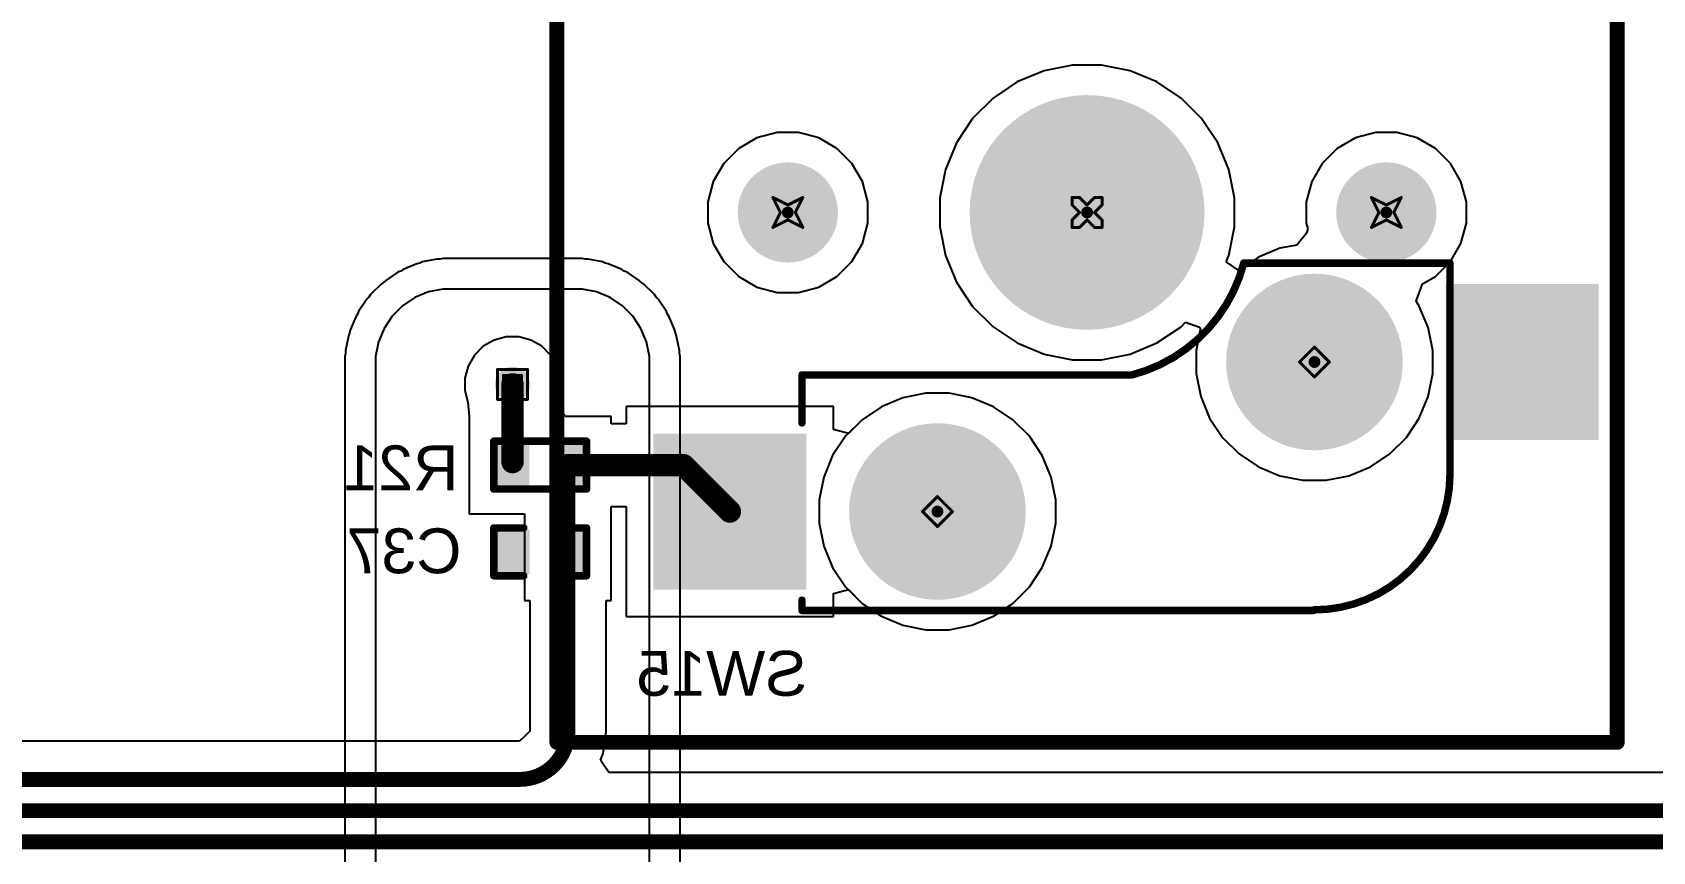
# Model space of a CAD drawing. Header units: inches. Extents: x 0 to 386, y 0 to 148.
# Drawn here: x 164.97 to 192.47, y 49.8 to 63.72 of the extents above; entities that cross this region are included whole.
import ezdxf

# ---------------------------------------------------------------- set-up
doc = ezdxf.new("R2010")
doc.units = ezdxf.units.IN
for name, color, linetype in [('Bottom Layer', 5, 'Continuous'), ('Bottom Overlay', 54, 'Continuous'), ('Bottom Paste', 16, 'Continuous'), ('Bottom Solder', 6, 'Continuous'), ('Drill Drawing', 1, 'Continuous'), ('Pad Holes', 156, 'Continuous'), ('Top Layer', 1, 'Continuous'), ('Top Overlay', 2, 'Continuous'), ('Top Solder', 216, 'Continuous'), ('Via Holes', 16, 'Continuous')]:
    doc.layers.add(name, color=color, linetype=linetype)
doc.styles.add('Arial', font='', dxfattribs={"height": 0.2})
doc.styles.get('Arial').set_extended_font_data('Arial')

# ---------------------------------------------------------------- blocks, each defined once
blk = doc.blocks.new('CPG151101S11_16_B_26')
at = {"layer": 'Bottom Layer'}
for points in [[(5.4750081, 3.8150038), (7.975003099999999, 3.8150038), (7.975003099999999, 1.2649962), (5.4750081, 1.2649962)], [(-7.975003099999999, 1.2750038), (-5.4750081, 1.2750038), (-5.4750081, -1.2750038), (-7.975003099999999, -1.2750038)]]:
    blk.add_hatch(color=5, dxfattribs=at).paths.add_polyline_path(points)
at = {"layer": 'Bottom Paste'}
for points in [[(5.4750081, 3.8150038), (7.975003099999999, 3.8150038), (7.975003099999999, 1.2649962), (5.4750081, 1.2649962)], [(-7.975003099999999, 1.2750038), (-5.4750081, 1.2750038), (-5.4750081, -1.2750038), (-7.975003099999999, -1.2750038)]]:
    blk.add_hatch(color=16, dxfattribs=at).paths.add_polyline_path(points)
at = {"layer": 'Bottom Solder'}
for points in [[(5.4249955, 3.8650164), (8.025015699999999, 3.8650164), (8.025015699999999, 1.2149836), (5.4249955, 1.2149836)], [(-8.025015699999999, 1.3250164), (-5.4249955, 1.3250164), (-5.4249955, -1.3250164), (-8.025015699999999, -1.3250164)]]:
    blk.add_hatch(color=6, dxfattribs=at).paths.add_polyline_path(points)
h = blk.add_hatch(color=6, dxfattribs=at)
edge = h.paths.add_edge_path()
edge.add_arc((3.199892, 2.54), 0.1016, 0, 360)
h = blk.add_hatch(color=6, dxfattribs=at)
edge = h.paths.add_edge_path()
edge.add_arc((-3.199892, 0), 0.1016, 0, 360)
h = blk.add_hatch(color=6, dxfattribs=at)
edge = h.paths.add_edge_path()
edge.add_arc((-4.420108, -2.54), 0.1016, 0, 360)
h = blk.add_hatch(color=6, dxfattribs=at)
edge = h.paths.add_edge_path()
edge.add_arc((0.6598919999999999, -2.54), 0.1016, 0, 360)
h = blk.add_hatch(color=6, dxfattribs=at)
edge = h.paths.add_edge_path()
edge.add_arc((5.739891999999999, -2.54), 0.1016, 0, 360)
at = {"layer": 'Pad Holes'}
h = blk.add_hatch(color=7, dxfattribs=at)
edge = h.paths.add_edge_path()
edge.add_arc((3.199892, 2.54), 1.499997, 0, 360)
h = blk.add_hatch(color=7, dxfattribs=at)
edge = h.paths.add_edge_path()
edge.add_arc((-3.199892, 0), 1.499997, 0, 360)
h = blk.add_hatch(color=7, dxfattribs=at)
edge = h.paths.add_edge_path()
edge.add_arc((0.6598919999999999, -2.54), 1.9939, 0, 360)
h = blk.add_hatch(color=7, dxfattribs=at)
edge = h.paths.add_edge_path()
edge.add_arc((-4.420108, -2.54), 0.8509, 0, 360)
h = blk.add_hatch(color=7, dxfattribs=at)
edge = h.paths.add_edge_path()
edge.add_arc((5.739891999999999, -2.54), 0.8509, 0, 360)
at = {"layer": 'Top Solder'}
h = blk.add_hatch(color=216, dxfattribs=at)
edge = h.paths.add_edge_path()
edge.add_arc((3.199892, 2.54), 0.1016, 0, 360)
h = blk.add_hatch(color=216, dxfattribs=at)
edge = h.paths.add_edge_path()
edge.add_arc((-3.199892, 0), 0.1016, 0, 360)
h = blk.add_hatch(color=216, dxfattribs=at)
edge = h.paths.add_edge_path()
edge.add_arc((-4.420108, -2.54), 0.1016, 0, 360)
h = blk.add_hatch(color=216, dxfattribs=at)
edge = h.paths.add_edge_path()
edge.add_arc((0.6598919999999999, -2.54), 0.1016, 0, 360)
h = blk.add_hatch(color=216, dxfattribs=at)
edge = h.paths.add_edge_path()
edge.add_arc((5.739891999999999, -2.54), 0.1016, 0, 360)
at = {"layer": 'Bottom Overlay', "const_width": 0.127}
for points in [[(-5.499989, 1.9063716, -0.4142135623730951), (-3.1963614, 4.209999199999999)], [(5.499989, 4.2200068, -0.4142135623730951), (5.4899814, 4.209999199999999)], [(-1.99999854, -1.67998394, -0.2716855530014931), (-0.09999726, 0.22001734)]]:
    blk.add_lwpolyline(points, format="xyb", dxfattribs=at)
at = {"layer": 'Bottom Overlay', "const_width": 0.0635}
for points in [[(-3.2281114, 4.209999199999999, 1), (-3.1646114, 4.209999199999999, 1)], [(-3.2181038, 4.2200068, 1), (-3.1546038, 4.2200068, 1)], [(5.4582314, 4.209999199999999, 1), (5.521731399999999, 4.209999199999999, 1)], [(5.468239, 4.2200068, 1), (5.531739, 4.2200068, 1)], [(5.468239, 4.2200068, 1), (5.531739, 4.2200068, 1)], [(5.468239, 4.2200068, 1), (5.531739, 4.2200068, 1)], [(5.468239, 4.046143799999999, 1), (5.531739, 4.046143799999999, 1)], [(-5.531739, 1.9063716, 1), (-5.468239, 1.9063716, 1)], [(-5.531739, 1.9063716, 1), (-5.468239, 1.9063716, 1)], [(5.468239, 1.0338562, 1), (5.531739, 1.0338562, 1)], [(-0.1317498, 0.2200148, 1), (-0.0682498, 0.2200148, 1)], [(-0.13174726, 0.22001734, 1), (-0.06824726, 0.22001734, 1)], [(0.1182624, 0.2200148, 1), (0.1817624, 0.2200148, 1)], [(0.1182624, 0.2200148, 1), (0.1817624, 0.2200148, 1)], [(1.1582654, 0.2200148, 1), (1.2217654, 0.2200148, 1)], [(1.1582654, 0.2200148, 1), (1.2217654, 0.2200148, 1)], [(5.468239, 0.4700016, 1), (5.531739, 0.4700016, 1)], [(5.468239, 0.4700016, 1), (5.531739, 0.4700016, 1)], [(5.4682644, 0.4699508, 1), (5.5317644, 0.4699508, 1)], [(5.4682644, 0.4699508, 1), (5.5317644, 0.4699508, 1)], [(5.4682644, 0.2200148, 1), (5.5317644, 0.2200148, 1)], [(5.4682644, 0.2200148, 1), (5.5317644, 0.2200148, 1)], [(-5.531739, -1.5061438, 1), (-5.468239, -1.5061438, 1)], [(-5.531739, -1.5061438, 1), (-5.468239, -1.5061438, 1)], [(-5.531739, -1.6799814, 1), (-5.468239, -1.6799814, 1)], [(-5.531739, -1.6799814, 1), (-5.468239, -1.6799814, 1)], [(-2.03174854, -1.67998394, 1), (-1.96824854, -1.67998394, 1)], [(-2.031746, -1.6799814, 1), (-1.968246, -1.6799814, 1)]]:
    blk.add_lwpolyline(points, format="xyb", close=True, dxfattribs=at)
at = {"layer": 'Bottom Overlay', "const_width": 0.127}
for points in [[(5.499989, 4.2200068), (-3.1863538, 4.2200068)], [(5.499989, 4.2200068), (5.499989, 4.046143799999999)], [(-5.499989, 1.9063716), (-5.499989, -1.5061438)], [(5.499989, 1.0338562), (5.499989, 0.4700016)], [(0.1500124, 0.2200148), (-0.0999998, 0.2200148)], [(1.1900154, 0.2200148), (0.1500124, 0.2200148)], [(5.5000144, 0.2200148), (1.1900154, 0.2200148)], [(5.5000144, 0.4699508), (5.499989, 0.4700016)], [(5.5000144, 0.4699508), (5.5000144, 0.2200148)], [(-5.499989, -1.5061438), (-5.499989, -1.6799814)], [(-1.999996, -1.6799814), (-5.499989, -1.6799814)]]:
    blk.add_lwpolyline(points, dxfattribs=at)
blk = doc.blocks.new('R___0402_B_52')
at = {"layer": 'Bottom Layer'}
for points in [[(-0.2412999999999999, 0.3174999999999999), (-0.2413000000000001, -0.3175), (-0.6985, -0.3174999999999999), (-0.6985, 0.3175)], [(0.6985, 0.3174999999999999), (0.6985, -0.3175), (0.2412999999999999, -0.3174999999999999), (0.2413000000000001, 0.3175)]]:
    blk.add_hatch(color=5, dxfattribs=at).paths.add_polyline_path(points)
at = {"layer": 'Bottom Paste'}
for points in [[(-0.2412999999999999, 0.3174999999999999), (-0.2413000000000001, -0.3175), (-0.6985, -0.3174999999999999), (-0.6985, 0.3175)], [(0.6985, 0.3174999999999999), (0.6985, -0.3175), (0.2412999999999999, -0.3174999999999999), (0.2413000000000001, 0.3175)]]:
    blk.add_hatch(color=16, dxfattribs=at).paths.add_polyline_path(points)
at = {"layer": 'Bottom Solder'}
for points in [[(-0.1862988399999999, 0.3725011599999999), (-0.18629884, -0.3725011600000001), (-0.75350116, -0.3725011599999999), (-0.75350116, 0.3725011600000001)], [(0.75350116, 0.3725011599999999), (0.75350116, -0.3725011600000001), (0.1862988399999999, -0.3725011599999999), (0.18629884, 0.3725011600000001)]]:
    blk.add_hatch(color=6, dxfattribs=at).paths.add_polyline_path(points)
at = {"layer": 'Bottom Overlay'}
for points, const_width in [([(-0.7874, -0.4064), (-0.7874, 0.4064)], 0.127), ([(-0.7874, 0.4064), (0.7874, 0.4064)], 0.127), ([(-0.8128, 0.4318), (0.8128, 0.4318)], 0.0032258), ([(0.7874, -0.4064), (0.7874, 0.4064)], 0.127), ([(-0.7874, -0.4064), (0.7874, -0.4064)], 0.127)]:
    blk.add_lwpolyline(points, dxfattribs=dict(at, const_width=const_width))
for points, const_width in [([(-0.8191499999999999, 0.4064, 1), (-0.7556499999999999, 0.4064, 1)], 0.0635), ([(-0.8191499999999999, 0.4064, 1), (-0.7556499999999999, 0.4064, 1)], 0.0635), ([(-0.81360518, 0.4318, 1), (-0.8119948199999999, 0.4318, 1)], 0.0016129), ([(0.7556499999999999, 0.4064, 1), (0.8191499999999999, 0.4064, 1)], 0.0635), ([(0.7556499999999999, 0.4064, 1), (0.8191499999999999, 0.4064, 1)], 0.0635), ([(0.8119948199999999, 0.4318, 1), (0.81360518, 0.4318, 1)], 0.0016129), ([(-0.8191499999999999, -0.4064, 1), (-0.7556499999999999, -0.4064, 1)], 0.0635), ([(-0.8191499999999999, -0.4064, 1), (-0.7556499999999999, -0.4064, 1)], 0.0635), ([(0.7556499999999999, -0.4064, 1), (0.8191499999999999, -0.4064, 1)], 0.0635), ([(0.7556499999999999, -0.4064, 1), (0.8191499999999999, -0.4064, 1)], 0.0635)]:
    blk.add_lwpolyline(points, format="xyb", close=True, dxfattribs=dict(at, const_width=const_width))
blk = doc.blocks.new('____0402_B_89')
at = {"layer": 'Bottom Layer'}
for points in [[(-0.2412999999999999, 0.3174999999999999), (-0.2413000000000001, -0.3175), (-0.6985, -0.3174999999999999), (-0.6985, 0.3175)], [(0.6985, 0.3174999999999999), (0.6985, -0.3175), (0.2412999999999999, -0.3174999999999999), (0.2413000000000001, 0.3175)]]:
    blk.add_hatch(color=5, dxfattribs=at).paths.add_polyline_path(points)
at = {"layer": 'Bottom Paste'}
for points in [[(-0.2412999999999999, 0.3174999999999999), (-0.2413000000000001, -0.3175), (-0.6985, -0.3174999999999999), (-0.6985, 0.3175)], [(0.6985, 0.3174999999999999), (0.6985, -0.3175), (0.2412999999999999, -0.3174999999999999), (0.2413000000000001, 0.3175)]]:
    blk.add_hatch(color=16, dxfattribs=at).paths.add_polyline_path(points)
at = {"layer": 'Bottom Solder'}
for points in [[(-0.1813001199999999, 0.3774998799999999), (-0.1813001200000001, -0.3774998800000001), (-0.7584998799999999, -0.3774998799999999), (-0.7584998799999999, 0.3774998800000001)], [(0.7584998799999999, 0.3774998799999999), (0.7584998799999999, -0.3774998800000001), (0.1813001199999999, -0.3774998799999999), (0.1813001200000001, 0.3774998800000001)]]:
    blk.add_hatch(color=6, dxfattribs=at).paths.add_polyline_path(points)
at = {"layer": 'Bottom Overlay', "const_width": 0.127}
for points in [[(-0.7874, -0.4064), (-0.7874, 0.4064)], [(-0.7874, 0.4064), (-0.2794, 0.4064)], [(0.2794, 0.4064), (0.7874, 0.4064)], [(0.7874, -0.4064), (0.7874, 0.4064)], [(-0.7874, -0.4064), (-0.2794, -0.4064)], [(0.2794, -0.4064), (0.7874, -0.4064)]]:
    blk.add_lwpolyline(points, dxfattribs=at)
at = {"layer": 'Bottom Overlay', "const_width": 0.0635}
for points in [[(-0.8191499999999999, 0.4064, 1), (-0.7556499999999999, 0.4064, 1)], [(-0.8191499999999999, 0.4064, 1), (-0.7556499999999999, 0.4064, 1)], [(-0.31115, 0.4064, 1), (-0.24765, 0.4064, 1)], [(0.24765, 0.4064, 1), (0.31115, 0.4064, 1)], [(0.7556499999999999, 0.4064, 1), (0.8191499999999999, 0.4064, 1)], [(0.7556499999999999, 0.4064, 1), (0.8191499999999999, 0.4064, 1)], [(-0.8191499999999999, -0.4064, 1), (-0.7556499999999999, -0.4064, 1)], [(-0.8191499999999999, -0.4064, 1), (-0.7556499999999999, -0.4064, 1)], [(-0.31115, -0.4064, 1), (-0.24765, -0.4064, 1)], [(0.24765, -0.4064, 1), (0.31115, -0.4064, 1)], [(0.7556499999999999, -0.4064, 1), (0.8191499999999999, -0.4064, 1)], [(0.7556499999999999, -0.4064, 1), (0.8191499999999999, -0.4064, 1)]]:
    blk.add_lwpolyline(points, format="xyb", close=True, dxfattribs=at)

msp = doc.modelspace()

# ---------------------------------------------------------------- hatches: boundary and pattern name
at = {"layer": 'Bottom Layer'}
h = msp.add_hatch(color=5, dxfattribs=at)
edge = h.paths.add_edge_path()
edge.add_arc((173.11577264, 57.73969655999999), 0.2999994, 0, 360)
at = {"layer": 'Top Layer'}
h = msp.add_hatch(color=1, dxfattribs=at)
edge = h.paths.add_edge_path()
edge.add_arc((173.11577264, 57.73969655999999), 0.2999994, 0, 360)
at = {"layer": 'Via Holes'}
h = msp.add_hatch(color=7, dxfattribs=at)
edge = h.paths.add_edge_path()
edge.add_arc((173.11577264, 57.73969655999999), 0.1499997, 0, 360)

# ---------------------------------------------------------------- linework, layer by layer
at = {"layer": 'Bottom Layer'}
for p, q in [((182.14010308, 63.06576413999999), (181.68478776, 62.8771666)), ((182.62346508, 63.16191076), (182.14010308, 63.06576413999999)), ((183.1162962, 63.16191076), (182.62346508, 63.16191076)), ((183.5996582, 63.06576413999999), (183.1162962, 63.16191076)), ((184.05497352, 62.8771666), (183.5996582, 63.06576413999999)), ((181.68478776, 62.8771666), (181.2750121, 62.60336221999999)), ((184.46474918, 62.60336221999999), (184.05497352, 62.8771666)), ((181.2750121, 62.60336221999999), (180.92652918, 62.25487929999999)), ((184.8132321, 62.25487929999999), (184.46474918, 62.60336221999999)), ((180.92652918, 62.25487929999999), (180.6527248, 61.84510364)), ((185.08703648, 61.84510364), (184.8132321, 62.25487929999999)), ((177.26536556, 61.92630236), (176.95549826, 61.7474)), ((177.61097828, 62.01891076), (177.26536556, 61.92630236)), ((177.968783, 62.01891076), (177.61097828, 62.01891076)), ((178.31439572, 61.92630236), (177.968783, 62.01891076)), ((178.62426302, 61.7474), (178.31439572, 61.92630236)), ((187.42536556, 61.92630236), (187.11549826, 61.7474)), ((187.77097828, 62.01891076), (187.42536556, 61.92630236)), ((188.128783, 62.01891076), (187.77097828, 62.01891076)), ((188.47439572, 61.92630236), (188.128783, 62.01891076)), ((188.78426302, 61.7474), (188.47439572, 61.92630236)), ((176.95549826, 61.7474), (176.7024914, 61.49439314)), ((178.87726988, 61.49439314), (178.62426302, 61.7474)), ((180.6527248, 61.84510364), (180.46412726, 61.38978832)), ((185.27563402, 61.38978832), (185.08703648, 61.84510364)), ((187.11549826, 61.7474), (186.8624914, 61.49439314)), ((189.03726988, 61.49439314), (188.78426302, 61.7474)), ((176.7024914, 61.49439314), (176.52358904, 61.18452583999999)), ((179.05617224, 61.18452583999999), (178.87726988, 61.49439314)), ((180.46412726, 61.38978832), (180.36798064, 60.90642631999999)), ((185.37178064, 60.90642631999999), (185.27563402, 61.38978832)), ((186.8624914, 61.49439314), (186.68358904, 61.18452583999999)), ((189.21617224, 61.18452583999999), (189.03726988, 61.49439314)), ((176.52358904, 61.18452583999999), (176.43098064, 60.83891312)), ((179.14878064, 60.83891312), (179.05617224, 61.18452583999999)), ((186.68358904, 61.18452583999999), (186.59098064, 60.83891312)), ((189.30878064, 60.83891312), (189.21617224, 61.18452583999999)), ((176.43098064, 60.83891312), (176.43098064, 60.4811084)), ((179.14878064, 60.4811084), (179.14878064, 60.83891312)), ((180.36798064, 60.90642631999999), (180.36798064, 60.4135952)), ((185.37178064, 60.4135952), (185.37178064, 60.90642631999999)), ((186.59098064, 60.83891312), (186.59098064, 60.4811084)), ((189.30878064, 60.4811084), (189.30878064, 60.83891312)), ((176.43098064, 60.4811084), (176.52358904, 60.13549568)), ((179.05617224, 60.13549568), (179.14878064, 60.4811084)), ((180.36798064, 60.4135952), (180.46412726, 59.9302332)), ((185.27563402, 59.9302332), (185.37178064, 60.4135952)), ((186.5921211, 60.30663325999999), (186.42816156, 60.1073728)), ((186.59098064, 60.4811084), (186.6175338, 60.3820103)), ((186.6175338, 60.3820103), (186.5921211, 60.30663325999999)), ((189.21617224, 60.13549568), (189.30878064, 60.4811084)), ((176.52358904, 60.13549568), (176.7024914, 59.82562838)), ((178.87726988, 59.82562838), (179.05617224, 60.13549568)), ((186.14395334, 60.05084002), (185.778521, 59.8994738)), ((186.42816156, 60.1073728), (186.14395334, 60.05084002)), ((189.03726988, 59.82562838), (189.21617224, 60.13549568)), ((176.7024914, 59.82562838), (176.95549826, 59.57262152)), ((178.62426302, 59.57262152), (178.87726988, 59.82562838)), ((180.46412726, 59.9302332), (180.6527248, 59.47491788)), ((185.22945428, 59.81874752), (185.27563402, 59.9302332)), ((185.44478786, 59.67486921999999), (185.22945428, 59.81874752)), ((185.778521, 59.8994738), (185.4496418, 59.67972316)), ((188.78426302, 59.57262152), (189.03726988, 59.82562838)), ((176.95549826, 59.57262152), (177.26536556, 59.39371916)), ((178.31439572, 59.39371916), (178.62426302, 59.57262152)), ((180.6527248, 59.47491788), (180.92652918, 59.06514222)), ((185.4496418, 59.67972316), (185.44478786, 59.67486921999999)), ((188.45358042, 59.15428606), (188.56437014, 59.44566724)), ((188.56437014, 59.44566724), (188.78426302, 59.57262152)), ((177.26536556, 59.39371916), (177.61097828, 59.30111075999999)), ((177.61097828, 59.30111075999999), (177.968783, 59.30111075999999)), ((177.968783, 59.30111075999999), (178.31439572, 59.39371916)), ((188.50912768, 59.07115439999999), (188.45358042, 59.15428606)), ((180.92652918, 59.06514222), (181.2750121, 58.7166593)), ((188.6604939, 58.70572205999999), (188.50912768, 59.07115439999999)), ((181.2750121, 58.7166593), (181.68478776, 58.44285491999999)), ((184.05497352, 58.44285491999999), (184.46474918, 58.7166593)), ((184.46474918, 58.7166593), (184.5421252, 58.79403532)), ((184.5421252, 58.79403532), (184.77948312, 58.70952444)), ((184.7953124, 58.68801064), (184.72166764, 58.31778023999999)), ((184.77948312, 58.70952444), (184.7953124, 58.68801064)), ((188.73766164, 58.31778023999999), (188.6604939, 58.70572205999999)), ((172.61964968, 58.3862561), (172.4692131, 58.23581952)), ((172.8038962, 58.49263129999999), (172.61964968, 58.3862561)), ((173.00939744, 58.54769596), (172.8038962, 58.49263129999999)), ((173.22214784, 58.54769596), (173.00939744, 58.54769596)), ((173.42764908, 58.49263129999999), (173.22214784, 58.54769596)), ((173.6118956, 58.3862561), (173.42764908, 58.49263129999999)), ((173.76233218, 58.23581952), (173.6118956, 58.3862561)), ((181.68478776, 58.44285491999999), (182.14010308, 58.25425738)), ((183.5996582, 58.25425738), (184.05497352, 58.44285491999999)), ((184.72166764, 58.31778023999999), (184.72166764, 57.92224127999999)), ((188.73766164, 57.92224127999999), (188.73766164, 58.31778023999999)), ((172.3628379, 58.051573), (172.30777324, 57.84607175999999)), ((172.4692131, 58.23581952), (172.3628379, 58.051573)), ((173.86870738, 58.051573), (173.76233218, 58.23581952)), ((173.92377204, 57.84607175999999), (173.86870738, 58.051573)), ((182.14010308, 58.25425738), (182.62346508, 58.15811075999999)), ((182.62346508, 58.15811075999999), (183.1162962, 58.15811075999999)), ((183.1162962, 58.15811075999999), (183.5996582, 58.25425738)), ((172.30777324, 57.84607175999999), (172.30777324, 57.63332135999999)), ((173.92377204, 57.63332135999999), (173.92377204, 57.84607175999999)), ((184.72166764, 57.92224127999999), (184.79883538, 57.53429945999999)), ((188.6604939, 57.53429945999999), (188.73766164, 57.92224127999999)), ((172.30777324, 57.63332135999999), (172.35969846, 57.43953206)), ((173.87400582, 57.44759656), (173.92377204, 57.63332135999999)), ((179.74416934, 57.51084002), (179.378737, 57.3594738)), ((180.13211116, 57.58800776), (179.74416934, 57.51084002)), ((180.52765012, 57.58800776), (180.13211116, 57.58800776)), ((180.91559194, 57.51084002), (180.52765012, 57.58800776)), ((181.28102428, 57.3594738), (180.91559194, 57.51084002)), ((184.79883538, 57.53429945999999), (184.9502016, 57.16886711999999)), ((188.50912768, 57.16886711999999), (188.6604939, 57.53429945999999)), ((172.35969846, 57.43953206), (172.3791701, 57.19359656)), ((173.87566444, 57.41627327999999), (173.87400582, 57.44759656)), ((174.00980184, 57.19359656), (173.87566444, 57.41627327999999)), ((178.56276454, 57.36301456), (175.04676954, 57.36301456)), ((175.04676954, 57.36301456), (175.04676954, 57.07262398)), ((178.56276454, 56.97252766), (178.56276454, 57.36301456)), ((179.378737, 57.3594738), (179.0498578, 57.13972316)), ((181.60990348, 57.13972316), (181.28102428, 57.3594738)), ((172.3791701, 57.19359656), (172.37916756, 57.19359402)), ((172.37916756, 57.19359402), (172.37917264, 57.19359148)), ((172.37917264, 57.19359148), (172.37917264, 55.54259655999999)), ((174.79217264, 57.19359656), (174.00980184, 57.19359656)), ((174.79217264, 57.07262398), (174.79217264, 57.19359656)), ((175.04676954, 57.07262398), (174.79217264, 57.07262398)), ((178.81676454, 56.9066299), (178.56276454, 56.97252766)), ((179.0498578, 57.13972316), (178.81676454, 56.9066299)), ((181.88959304, 56.86003359999999), (181.60990348, 57.13972316)), ((184.9502016, 57.16886711999999), (185.16995224, 56.83998792)), ((188.28937704, 56.83998792), (188.50912768, 57.16886711999999)), ((182.10934368, 56.5311544), (181.88959304, 56.86003359999999)), ((185.16995224, 56.83998792), (185.4496418, 56.56029836)), ((188.00968748, 56.56029836), (188.28937704, 56.83998792)), ((182.2607099, 56.16572206), (182.10934368, 56.5311544)), ((185.4496418, 56.56029836), (185.778521, 56.34054772)), ((187.68080828, 56.34054772), (188.00968748, 56.56029836)), ((182.33787764, 55.77778024), (182.2607099, 56.16572206)), ((185.778521, 56.34054772), (186.14395334, 56.1891815)), ((186.14395334, 56.1891815), (186.53189516, 56.11201376)), ((186.53189516, 56.11201376), (186.92743412, 56.11201376)), ((186.92743412, 56.11201376), (187.31537594, 56.1891815)), ((187.31537594, 56.1891815), (187.68080828, 56.34054772)), ((174.79217264, 54.06939147999999), (174.79217264, 55.66356914)), ((174.79217264, 55.66356914), (175.04676954, 55.66356914)), ((175.04676954, 55.66356914), (175.04676954, 53.79700696)), ((182.33787764, 55.38224128), (182.33787764, 55.77778024)), ((172.37917264, 55.54259655999999), (173.31897264, 55.54259655999999)), ((173.31897264, 55.54259655999999), (173.31897264, 54.06939147999999)), ((182.2607099, 54.99429946), (182.33787764, 55.38224128)), ((182.10934368, 54.62886712), (182.2607099, 54.99429946)), ((181.88959304, 54.29998792), (182.10934368, 54.62886712)), ((178.56276454, 54.18749385999999), (178.81676454, 54.25339162)), ((178.56276454, 53.79700696), (178.56276454, 54.18749385999999)), ((178.81676454, 54.25339162), (179.0498578, 54.02029835999999)), ((181.60990348, 54.02029835999999), (181.88959304, 54.29998792)), ((173.31897264, 54.06939147999999), (173.40813172, 54.06939147999999)), ((173.40813172, 54.06939147999999), (173.40813172, 51.851052)), ((174.70301356, 51.84661715999999), (174.70301356, 54.06939147999999)), ((174.70301356, 54.06939147999999), (174.79217264, 54.06939147999999)), ((179.0498578, 54.02029835999999), (179.378737, 53.80054772)), ((181.28102428, 53.80054772), (181.60990348, 54.02029835999999)), ((175.04676954, 53.79700696), (178.56276454, 53.79700696)), ((179.378737, 53.80054772), (179.74416934, 53.64918149999999)), ((179.74416934, 53.64918149999999), (180.13211116, 53.57201375999999)), ((180.52765012, 53.57201375999999), (180.91559194, 53.64918149999999)), ((180.91559194, 53.64918149999999), (181.28102428, 53.80054772)), ((180.13211116, 53.57201375999999), (180.52765012, 53.57201375999999)), ((173.32269882, 51.76337373999999), (173.23502056, 51.67794084)), ((173.40813172, 51.851052), (173.32269882, 51.76337373999999)), ((174.65322194, 51.46779902), (174.70309484, 51.84661715999999)), ((174.70309484, 51.84661715999999), (174.70301356, 51.84661715999999)), ((173.23502056, 51.67794084), (146.12713726, 51.6779383)), ((174.60759084, 51.35763413999999), (174.65322194, 51.46779902)), ((174.74870562, 51.14644076), (174.60759084, 51.35763413999999)), ((213.19748826, 51.14644329999999), (174.74870562, 51.14644076))]:
    msp.add_line(p, q, dxfattribs=at)
for points, const_width in [([(173.11577264, 56.42089046), (173.11577264, 57.73969655999999)], 0.3809999999999999), ([(174.05557264, 56.36809656), (176.01668124, 56.36809656)], 0.3809999999999999), ([(174.05557264, 54.89489148), (174.05557264, 56.36809656)], 0.254), ([(176.01668124, 56.36809656), (176.80476704, 55.58001076)], 0.3809999999999999), ([(174.05557264, 51.84661715999999), (174.05557264, 54.89489148)], 0.254), ([(122.89999804, 51.03049484), (173.2394554, 51.03049992)], 0.254), ([(123.35394176, 50.49899476), (213.19748826, 50.49900237999999)], 0.254), ([(123.35394176, 49.96749722), (213.28303292, 49.96750484)], 0.254)]:
    msp.add_lwpolyline(points, dxfattribs=dict(at, const_width=const_width))
for points, const_width in [([(173.02052264, 57.73969655999999, 1), (173.21102264, 57.73969655999999, 1)], 0.1905), ([(173.02052264, 56.42089046, 1), (173.21102264, 56.42089046, 1)], 0.1905), ([(173.96032264, 56.36809656, 1), (174.15082264, 56.36809656, 1)], 0.1905), ([(173.99207264, 56.36809656, 1), (174.11907264, 56.36809656, 1)], 0.127), ([(175.92143124, 56.36809656, 1), (176.11193124, 56.36809656, 1)], 0.1905), ([(175.92143124, 56.36809656, 1), (176.11193124, 56.36809656, 1)], 0.1905), ([(176.70951704, 55.58001076, 1), (176.90001704, 55.58001076, 1)], 0.1905), ([(173.99207264, 54.89489148, 1), (174.11907264, 54.89489148, 1)], 0.127), ([(173.99207264, 54.89489148, 1), (174.11907264, 54.89489148, 1)], 0.127), ([(173.99207264, 51.84661715999999, 1), (174.11907264, 51.84661715999999, 1)], 0.127), ([(173.99207264, 51.84661715999999, 1), (174.11907264, 51.84661715999999, 1)], 0.127), ([(173.1759554, 51.03049992, 1), (173.3029554, 51.03049992, 1)], 0.127), ([(173.1759554, 51.03049992, 1), (173.3029554, 51.03049992, 1)], 0.127)]:
    msp.add_lwpolyline(points, format="xyb", close=True, dxfattribs=dict(at, const_width=const_width))
at = {"layer": 'Bottom Layer', "const_width": 0.254}
msp.add_lwpolyline([(174.05557264, 51.84661715999999, -0.4142135328158134), (173.2394554, 51.03049992)], format="xyb", dxfattribs=at)
at = {"layer": 'Drill Drawing', "const_width": 0.0508}
for points in [[(177.53588064, 60.91401076), (177.78988064, 60.78701075999999)], [(177.53588064, 60.91401076), (177.66288064, 60.66001075999999)], [(177.78988064, 60.78701075999999), (178.04388064, 60.91401076)], [(177.91688064, 60.66001075999999), (178.04388064, 60.91401076)], [(182.61588064, 60.78701075999999), (182.61588064, 60.91401076)], [(182.61588064, 60.91401076), (182.74288064, 60.91401076)], [(182.61588064, 60.78701075999999), (182.74288064, 60.66001075999999)], [(182.74288064, 60.91401076), (182.86988064, 60.78701075999999)], [(182.86988064, 60.78701075999999), (182.99688064, 60.91401076)], [(182.99688064, 60.91401076), (183.12388064, 60.91401076)], [(182.99688064, 60.66001075999999), (183.12388064, 60.78701075999999)], [(183.12388064, 60.78701075999999), (183.12388064, 60.91401076)], [(187.69588064, 60.91401076), (187.94988064, 60.78701075999999)], [(187.69588064, 60.91401076), (187.82288064, 60.66001075999999)], [(187.94988064, 60.78701075999999), (188.20388064, 60.91401076)], [(188.07688064, 60.66001075999999), (188.20388064, 60.91401076)], [(177.53588064, 60.40601076), (177.66288064, 60.66001075999999)], [(177.53588064, 60.40601076), (177.78988064, 60.53301076)], [(177.78988064, 60.53301076), (178.04388064, 60.40601076)], [(177.91688064, 60.66001075999999), (178.04388064, 60.40601076)], [(182.61588064, 60.53301076), (182.74288064, 60.66001075999999)], [(182.61588064, 60.40601076), (182.61588064, 60.53301076)], [(182.74288064, 60.40601076), (182.86988064, 60.53301076)], [(182.86988064, 60.53301076), (182.99688064, 60.40601076)], [(182.99688064, 60.66001075999999), (183.12388064, 60.53301076)], [(183.12388064, 60.40601076), (183.12388064, 60.53301076)], [(187.69588064, 60.40601076), (187.82288064, 60.66001075999999)], [(187.69588064, 60.40601076), (187.94988064, 60.53301076)], [(187.94988064, 60.53301076), (188.20388064, 60.40601076)], [(188.07688064, 60.66001075999999), (188.20388064, 60.40601076)], [(182.61588064, 60.40601076), (182.74288064, 60.40601076)], [(182.99688064, 60.40601076), (183.12388064, 60.40601076)], [(186.47566464, 58.12001075999999), (186.72966464, 58.37401076)], [(186.72966464, 58.37401076), (186.98366464, 58.12001075999999)], [(186.47566464, 58.12001075999999), (186.72966464, 57.86601075999999)], [(186.72966464, 57.86601075999999), (186.98366464, 58.12001075999999)], [(172.86177264, 57.99369656), (173.36977264, 57.99369656)], [(172.86177264, 57.48569656), (172.86177264, 57.99369656)], [(172.96337264, 57.89209656), (173.26817264, 57.89209656)], [(172.96337264, 57.58729656), (172.96337264, 57.89209656)], [(173.26817264, 57.58729656), (173.26817264, 57.89209656)], [(173.36977264, 57.48569656), (173.36977264, 57.99369656)], [(172.86177264, 57.48569656), (173.36977264, 57.48569656)], [(172.96337264, 57.58729656), (173.26817264, 57.58729656)], [(180.07588064, 55.58001076), (180.32988064, 55.83401076)], [(180.32988064, 55.83401076), (180.58388064, 55.58001076)], [(180.07588064, 55.58001076), (180.32988064, 55.32601076)], [(180.32988064, 55.32601076), (180.58388064, 55.58001076)]]:
    msp.add_lwpolyline(points, dxfattribs=at)
at = {"layer": 'Drill Drawing', "const_width": 0.0254}
for points in [[(177.52318064, 60.91401076, 1), (177.54858064, 60.91401076, 1)], [(177.52318064, 60.91401076, 1), (177.54858064, 60.91401076, 1)], [(177.77718064, 60.78701075999999, 1), (177.80258064, 60.78701075999999, 1)], [(177.77718064, 60.78701075999999, 1), (177.80258064, 60.78701075999999, 1)], [(178.03118064, 60.91401076, 1), (178.05658064, 60.91401076, 1)], [(178.03118064, 60.91401076, 1), (178.05658064, 60.91401076, 1)], [(182.60318064, 60.91401076, 1), (182.62858064, 60.91401076, 1)], [(182.60318064, 60.91401076, 1), (182.62858064, 60.91401076, 1)], [(182.60318064, 60.78701075999999, 1), (182.62858064, 60.78701075999999, 1)], [(182.60318064, 60.78701075999999, 1), (182.62858064, 60.78701075999999, 1)], [(182.73018064, 60.91401076, 1), (182.75558064, 60.91401076, 1)], [(182.73018064, 60.91401076, 1), (182.75558064, 60.91401076, 1)], [(182.85718064, 60.78701075999999, 1), (182.88258064, 60.78701075999999, 1)], [(182.85718064, 60.78701075999999, 1), (182.88258064, 60.78701075999999, 1)], [(182.98418064, 60.91401076, 1), (183.00958064, 60.91401076, 1)], [(182.98418064, 60.91401076, 1), (183.00958064, 60.91401076, 1)], [(183.11118064, 60.91401076, 1), (183.13658064, 60.91401076, 1)], [(183.11118064, 60.91401076, 1), (183.13658064, 60.91401076, 1)], [(183.11118064, 60.78701075999999, 1), (183.13658064, 60.78701075999999, 1)], [(183.11118064, 60.78701075999999, 1), (183.13658064, 60.78701075999999, 1)], [(187.68318064, 60.91401076, 1), (187.70858064, 60.91401076, 1)], [(187.68318064, 60.91401076, 1), (187.70858064, 60.91401076, 1)], [(187.93718064, 60.78701075999999, 1), (187.96258064, 60.78701075999999, 1)], [(187.93718064, 60.78701075999999, 1), (187.96258064, 60.78701075999999, 1)], [(188.19118064, 60.91401076, 1), (188.21658064, 60.91401076, 1)], [(188.19118064, 60.91401076, 1), (188.21658064, 60.91401076, 1)], [(177.65018064, 60.66001075999999, 1), (177.67558064, 60.66001075999999, 1)], [(177.65018064, 60.66001075999999, 1), (177.67558064, 60.66001075999999, 1)], [(177.77718064, 60.53301076, 1), (177.80258064, 60.53301076, 1)], [(177.77718064, 60.53301076, 1), (177.80258064, 60.53301076, 1)], [(177.90418064, 60.66001075999999, 1), (177.92958064, 60.66001075999999, 1)], [(177.90418064, 60.66001075999999, 1), (177.92958064, 60.66001075999999, 1)], [(182.60318064, 60.53301076, 1), (182.62858064, 60.53301076, 1)], [(182.60318064, 60.53301076, 1), (182.62858064, 60.53301076, 1)], [(182.73018064, 60.66001075999999, 1), (182.75558064, 60.66001075999999, 1)], [(182.73018064, 60.66001075999999, 1), (182.75558064, 60.66001075999999, 1)], [(182.85718064, 60.53301076, 1), (182.88258064, 60.53301076, 1)], [(182.85718064, 60.53301076, 1), (182.88258064, 60.53301076, 1)], [(182.98418064, 60.66001075999999, 1), (183.00958064, 60.66001075999999, 1)], [(182.98418064, 60.66001075999999, 1), (183.00958064, 60.66001075999999, 1)], [(183.11118064, 60.53301076, 1), (183.13658064, 60.53301076, 1)], [(183.11118064, 60.53301076, 1), (183.13658064, 60.53301076, 1)], [(187.81018064, 60.66001075999999, 1), (187.83558064, 60.66001075999999, 1)], [(187.81018064, 60.66001075999999, 1), (187.83558064, 60.66001075999999, 1)], [(187.93718064, 60.53301076, 1), (187.96258064, 60.53301076, 1)], [(187.93718064, 60.53301076, 1), (187.96258064, 60.53301076, 1)], [(188.06418064, 60.66001075999999, 1), (188.08958064, 60.66001075999999, 1)], [(188.06418064, 60.66001075999999, 1), (188.08958064, 60.66001075999999, 1)], [(177.52318064, 60.40601076, 1), (177.54858064, 60.40601076, 1)], [(177.52318064, 60.40601076, 1), (177.54858064, 60.40601076, 1)], [(178.03118064, 60.40601076, 1), (178.05658064, 60.40601076, 1)], [(178.03118064, 60.40601076, 1), (178.05658064, 60.40601076, 1)], [(182.60318064, 60.40601076, 1), (182.62858064, 60.40601076, 1)], [(182.60318064, 60.40601076, 1), (182.62858064, 60.40601076, 1)], [(182.73018064, 60.40601076, 1), (182.75558064, 60.40601076, 1)], [(182.73018064, 60.40601076, 1), (182.75558064, 60.40601076, 1)], [(182.98418064, 60.40601076, 1), (183.00958064, 60.40601076, 1)], [(182.98418064, 60.40601076, 1), (183.00958064, 60.40601076, 1)], [(183.11118064, 60.40601076, 1), (183.13658064, 60.40601076, 1)], [(183.11118064, 60.40601076, 1), (183.13658064, 60.40601076, 1)], [(187.68318064, 60.40601076, 1), (187.70858064, 60.40601076, 1)], [(187.68318064, 60.40601076, 1), (187.70858064, 60.40601076, 1)], [(188.19118064, 60.40601076, 1), (188.21658064, 60.40601076, 1)], [(188.19118064, 60.40601076, 1), (188.21658064, 60.40601076, 1)], [(186.71696464, 58.37401076, 1), (186.74236464, 58.37401076, 1)], [(186.71696464, 58.37401076, 1), (186.74236464, 58.37401076, 1)], [(186.46296464, 58.12001075999999, 1), (186.48836464, 58.12001075999999, 1)], [(186.46296464, 58.12001075999999, 1), (186.48836464, 58.12001075999999, 1)], [(186.97096464, 58.12001075999999, 1), (186.99636464, 58.12001075999999, 1)], [(186.97096464, 58.12001075999999, 1), (186.99636464, 58.12001075999999, 1)], [(172.84907264, 57.99369656, 1), (172.87447264, 57.99369656, 1)], [(172.84907264, 57.99369656, 1), (172.87447264, 57.99369656, 1)], [(172.95067264, 57.89209656, 1), (172.97607264, 57.89209656, 1)], [(172.95067264, 57.89209656, 1), (172.97607264, 57.89209656, 1)], [(173.25547264, 57.89209656, 1), (173.28087264, 57.89209656, 1)], [(173.25547264, 57.89209656, 1), (173.28087264, 57.89209656, 1)], [(173.35707264, 57.99369656, 1), (173.38247264, 57.99369656, 1)], [(173.35707264, 57.99369656, 1), (173.38247264, 57.99369656, 1)], [(186.71696464, 57.86601075999999, 1), (186.74236464, 57.86601075999999, 1)], [(186.71696464, 57.86601075999999, 1), (186.74236464, 57.86601075999999, 1)], [(172.84907264, 57.48569656, 1), (172.87447264, 57.48569656, 1)], [(172.84907264, 57.48569656, 1), (172.87447264, 57.48569656, 1)], [(172.95067264, 57.58729656, 1), (172.97607264, 57.58729656, 1)], [(172.95067264, 57.58729656, 1), (172.97607264, 57.58729656, 1)], [(173.25547264, 57.58729656, 1), (173.28087264, 57.58729656, 1)], [(173.25547264, 57.58729656, 1), (173.28087264, 57.58729656, 1)], [(173.35707264, 57.48569656, 1), (173.38247264, 57.48569656, 1)], [(173.35707264, 57.48569656, 1), (173.38247264, 57.48569656, 1)], [(180.31718064, 55.83401076, 1), (180.34258064, 55.83401076, 1)], [(180.31718064, 55.83401076, 1), (180.34258064, 55.83401076, 1)], [(180.06318064, 55.58001076, 1), (180.08858064, 55.58001076, 1)], [(180.06318064, 55.58001076, 1), (180.08858064, 55.58001076, 1)], [(180.57118064, 55.58001076, 1), (180.59658064, 55.58001076, 1)], [(180.57118064, 55.58001076, 1), (180.59658064, 55.58001076, 1)], [(180.31718064, 55.32601076, 1), (180.34258064, 55.32601076, 1)], [(180.31718064, 55.32601076, 1), (180.34258064, 55.32601076, 1)]]:
    msp.add_lwpolyline(points, format="xyb", close=True, dxfattribs=at)
at = {"layer": 'Top Layer'}
for p, q in [((182.14010308, 63.06576413999999), (181.68478776, 62.8771666)), ((182.62346508, 63.16191076), (182.14010308, 63.06576413999999)), ((183.1162962, 63.16191076), (182.62346508, 63.16191076)), ((183.5996582, 63.06576413999999), (183.1162962, 63.16191076)), ((184.05497352, 62.8771666), (183.5996582, 63.06576413999999)), ((181.68478776, 62.8771666), (181.2750121, 62.60336221999999)), ((184.46474918, 62.60336221999999), (184.05497352, 62.8771666)), ((181.2750121, 62.60336221999999), (180.92652918, 62.25487929999999)), ((184.8132321, 62.25487929999999), (184.46474918, 62.60336221999999)), ((180.92652918, 62.25487929999999), (180.6527248, 61.84510364)), ((185.08703648, 61.84510364), (184.8132321, 62.25487929999999)), ((177.26536556, 61.92630236), (176.95549826, 61.7474)), ((177.61097828, 62.01891076), (177.26536556, 61.92630236)), ((177.968783, 62.01891076), (177.61097828, 62.01891076)), ((178.31439572, 61.92630236), (177.968783, 62.01891076)), ((178.62426302, 61.7474), (178.31439572, 61.92630236)), ((187.42536556, 61.92630236), (187.11549826, 61.7474)), ((187.77097828, 62.01891076), (187.42536556, 61.92630236)), ((188.128783, 62.01891076), (187.77097828, 62.01891076)), ((188.47439572, 61.92630236), (188.128783, 62.01891076)), ((188.78426302, 61.7474), (188.47439572, 61.92630236)), ((176.95549826, 61.7474), (176.7024914, 61.49439314)), ((178.87726988, 61.49439314), (178.62426302, 61.7474)), ((180.6527248, 61.84510364), (180.46412726, 61.38978832)), ((185.27563402, 61.38978832), (185.08703648, 61.84510364)), ((187.11549826, 61.7474), (186.8624914, 61.49439314)), ((189.03726988, 61.49439314), (188.78426302, 61.7474)), ((176.7024914, 61.49439314), (176.52358904, 61.18452583999999)), ((179.05617224, 61.18452583999999), (178.87726988, 61.49439314)), ((180.46412726, 61.38978832), (180.36798064, 60.90642631999999)), ((185.37178064, 60.90642631999999), (185.27563402, 61.38978832)), ((186.8624914, 61.49439314), (186.68358904, 61.18452583999999)), ((189.21617224, 61.18452583999999), (189.03726988, 61.49439314)), ((176.52358904, 61.18452583999999), (176.43098064, 60.83891312)), ((179.14878064, 60.83891312), (179.05617224, 61.18452583999999)), ((186.68358904, 61.18452583999999), (186.59098064, 60.83891312)), ((189.30878064, 60.83891312), (189.21617224, 61.18452583999999)), ((176.43098064, 60.83891312), (176.43098064, 60.4811084)), ((179.14878064, 60.4811084), (179.14878064, 60.83891312)), ((180.36798064, 60.90642631999999), (180.36798064, 60.4135952)), ((185.37178064, 60.4135952), (185.37178064, 60.90642631999999)), ((186.59098064, 60.83891312), (186.59098064, 60.4811084)), ((189.30878064, 60.4811084), (189.30878064, 60.83891312)), ((176.43098064, 60.4811084), (176.52358904, 60.13549568)), ((179.05617224, 60.13549568), (179.14878064, 60.4811084)), ((180.36798064, 60.4135952), (180.46412726, 59.9302332)), ((185.27563402, 59.9302332), (185.37178064, 60.4135952)), ((186.5921211, 60.30663325999999), (186.42816156, 60.1073728)), ((186.59098064, 60.4811084), (186.6175338, 60.3820103)), ((186.6175338, 60.3820103), (186.5921211, 60.30663325999999)), ((189.21617224, 60.13549568), (189.30878064, 60.4811084)), ((176.52358904, 60.13549568), (176.7024914, 59.82562838)), ((178.87726988, 59.82562838), (179.05617224, 60.13549568)), ((186.14395334, 60.05084002), (185.778521, 59.8994738)), ((186.42816156, 60.1073728), (186.14395334, 60.05084002)), ((189.03726988, 59.82562838), (189.21617224, 60.13549568)), ((171.26039408, 59.69378206), (171.217971, 59.66543566)), ((171.49151884, 59.7895172), (171.26039408, 59.69378206)), ((171.54154922, 59.79946891999999), (171.49151884, 59.7895172)), ((171.58868146, 59.81899136), (171.54154922, 59.79946891999999)), ((171.83404292, 59.86779745999999), (171.58868146, 59.81899136)), ((171.88505882, 59.86779745999999), (171.83404292, 59.86779745999999)), ((171.93509174, 59.87774918), (171.88505882, 59.86779745999999)), ((174.1713687, 59.87775171999999), (171.93509174, 59.87774918)), ((174.1713814, 59.87774918), (174.1713687, 59.87775171999999)), ((174.296451, 59.87774918), (174.1713814, 59.87774918)), ((174.34648392, 59.86779745999999), (174.296451, 59.87774918)), ((174.39749982, 59.86779745999999), (174.34648392, 59.86779745999999)), ((174.64286128, 59.81899136), (174.39749982, 59.86779745999999)), ((174.68999352, 59.79946891999999), (174.64286128, 59.81899136)), ((174.7400239, 59.7895172), (174.68999352, 59.79946891999999)), ((174.97114866, 59.69378206), (174.7400239, 59.7895172)), ((175.01356666, 59.6654382), (174.97114866, 59.69378206)), ((176.7024914, 59.82562838), (176.95549826, 59.57262152)), ((178.62426302, 59.57262152), (178.87726988, 59.82562838)), ((180.46412726, 59.9302332), (180.6527248, 59.47491788)), ((185.22945428, 59.81874752), (185.27563402, 59.9302332)), ((185.44478786, 59.67486921999999), (185.22945428, 59.81874752)), ((185.778521, 59.8994738), (185.4496418, 59.67972316)), ((188.78426302, 59.57262152), (189.03726988, 59.82562838)), ((170.88435216, 59.4425151), (170.7074564, 59.26562187999999)), ((170.92676508, 59.47085387999999), (170.88435216, 59.4425151)), ((170.96283816, 59.50692949999999), (170.92676508, 59.47085387999999)), ((171.17084638, 59.64591576), (170.96283816, 59.50692949999999)), ((171.217971, 59.66543566), (171.17084638, 59.64591576)), ((175.0606989, 59.64591576), (175.01356666, 59.6654382)), ((175.26870458, 59.50692949999999), (175.0606989, 59.64591576)), ((175.30477512, 59.47085895999999), (175.26870458, 59.50692949999999)), ((175.34719058, 59.44251764), (175.30477512, 59.47085895999999)), ((175.5240838, 59.26562187999999), (175.34719058, 59.44251764)), ((176.95549826, 59.57262152), (177.26536556, 59.39371916)), ((178.31439572, 59.39371916), (178.62426302, 59.57262152)), ((180.6527248, 59.47491788), (180.92652918, 59.06514222)), ((185.4496418, 59.67972316), (185.44478786, 59.67486921999999)), ((188.45358042, 59.15428606), (188.56437014, 59.44566724)), ((188.56437014, 59.44566724), (188.78426302, 59.57262152)), ((170.64304454, 59.18713588), (170.50405828, 58.9791302)), ((170.67911508, 59.22320641999999), (170.64304454, 59.18713588)), ((170.7074564, 59.26562187999999), (170.67911508, 59.22320641999999)), ((171.45860552, 59.21525622), (171.25059984, 59.07626996)), ((171.68973028, 59.31099136), (171.45860552, 59.21525622)), ((171.93509174, 59.35979746), (171.68973028, 59.31099136)), ((172.06017658, 59.35979746), (171.93509174, 59.35979746)), ((174.1713687, 59.3598), (172.06017658, 59.35979746)), ((174.1713687, 59.35979746), (174.1713687, 59.3598)), ((174.296451, 59.35979746), (174.1713687, 59.35979746)), ((174.54181246, 59.31099136), (174.296451, 59.35979746)), ((174.77293722, 59.21525622), (174.54181246, 59.31099136)), ((174.9809429, 59.07626996), (174.77293722, 59.21525622)), ((175.55242258, 59.22320896), (175.5240838, 59.26562187999999)), ((175.5884982, 59.18713588), (175.55242258, 59.22320896)), ((175.72748446, 58.97912765999999), (175.5884982, 59.18713588)), ((177.26536556, 59.39371916), (177.61097828, 59.30111075999999)), ((177.61097828, 59.30111075999999), (177.968783, 59.30111075999999)), ((177.968783, 59.30111075999999), (178.31439572, 59.39371916)), ((188.50912768, 59.07115439999999), (188.45358042, 59.15428606)), ((170.45619198, 58.88957996), (170.36045684, 58.6584552)), ((170.48453584, 58.93199795999999), (170.45619198, 58.88957996)), ((170.50405828, 58.9791302), (170.48453584, 58.93199795999999)), ((171.07370408, 58.8993742), (170.93471782, 58.69136852)), ((171.25059984, 59.07626996), (171.07370408, 58.8993742)), ((175.15783866, 58.8993742), (174.9809429, 59.07626996)), ((175.29682492, 58.69136852), (175.15783866, 58.8993742)), ((175.74700436, 58.93200304), (175.72748446, 58.97912765999999)), ((175.77535076, 58.88957996), (175.74700436, 58.93200304)), ((175.8710859, 58.6584552), (175.77535076, 58.88957996)), ((180.92652918, 59.06514222), (181.2750121, 58.7166593)), ((188.6604939, 58.70572205999999), (188.50912768, 59.07115439999999)), ((170.35050512, 58.6084172), (170.33098268, 58.5612875)), ((170.36045684, 58.6584552), (170.35050512, 58.6084172)), ((170.93471782, 58.69136852), (170.83898268, 58.46024375999999)), ((175.39256006, 58.46024375999999), (175.29682492, 58.69136852)), ((175.88103762, 58.60842482), (175.8710859, 58.6584552)), ((175.90056006, 58.56129257999999), (175.88103762, 58.60842482)), ((181.2750121, 58.7166593), (181.68478776, 58.44285491999999)), ((184.05497352, 58.44285491999999), (184.46474918, 58.7166593)), ((184.46474918, 58.7166593), (184.5421252, 58.79403532)), ((184.5421252, 58.79403532), (184.77948312, 58.70952444)), ((184.7953124, 58.68801064), (184.72166764, 58.31778023999999)), ((184.77948312, 58.70952444), (184.7953124, 58.68801064)), ((188.73766164, 58.31778023999999), (188.6604939, 58.70572205999999)), ((170.33098268, 58.5612875), (170.28217912, 58.31592603999999)), ((170.28217912, 58.31592603999999), (170.28217912, 58.26491521999999)), ((170.83898268, 58.46024375999999), (170.79017912, 58.21488229999999)), ((175.44136616, 58.21488229999999), (175.39256006, 58.46024375999999)), ((175.94936616, 58.31593111999999), (175.90056006, 58.56129257999999)), ((175.94936616, 58.26491521999999), (175.94936616, 58.31593111999999)), ((181.68478776, 58.44285491999999), (182.14010308, 58.25425738)), ((183.5996582, 58.25425738), (184.05497352, 58.44285491999999)), ((184.72166764, 58.31778023999999), (184.72166764, 57.92224127999999)), ((188.73766164, 57.92224127999999), (188.73766164, 58.31778023999999)), ((170.2722274, 58.0898127), (170.27222486, 58.0898)), ((170.27222486, 58.0898), (170.27222486, 33.67238376)), ((170.28217912, 58.26491521999999), (170.2722274, 58.21488229999999)), ((170.2722274, 58.21488229999999), (170.2722274, 58.0898127)), ((170.79017912, 58.0898), (170.79017658, 58.0898)), ((170.79017658, 58.0898), (170.79017658, 33.65968375999999)), ((170.79017912, 58.21488229999999), (170.79017912, 58.0898)), ((175.44136616, 58.0898), (175.44136616, 58.21488229999999)), ((175.4413687, 33.65968375999999), (175.44136616, 58.0898)), ((175.95931788, 58.21488229999999), (175.94936616, 58.26491521999999)), ((175.95931788, 58.0898), (175.95931788, 58.21488229999999)), ((175.95932042, 33.67242186), (175.95931788, 58.0898)), ((182.14010308, 58.25425738), (182.62346508, 58.15811075999999)), ((182.62346508, 58.15811075999999), (183.1162962, 58.15811075999999)), ((183.1162962, 58.15811075999999), (183.5996582, 58.25425738)), ((184.72166764, 57.92224127999999), (184.79883538, 57.53429945999999)), ((188.6604939, 57.53429945999999), (188.73766164, 57.92224127999999)), ((179.74416934, 57.51084002), (179.378737, 57.3594738)), ((180.13211116, 57.58800776), (179.74416934, 57.51084002)), ((180.52765012, 57.58800776), (180.13211116, 57.58800776)), ((180.91559194, 57.51084002), (180.52765012, 57.58800776)), ((181.28102428, 57.3594738), (180.91559194, 57.51084002)), ((184.79883538, 57.53429945999999), (184.9502016, 57.16886711999999)), ((188.50912768, 57.16886711999999), (188.6604939, 57.53429945999999)), ((179.378737, 57.3594738), (179.0498578, 57.13972316)), ((181.60990348, 57.13972316), (181.28102428, 57.3594738)), ((179.0498578, 57.13972316), (178.77016824, 56.86003359999999)), ((181.88959304, 56.86003359999999), (181.60990348, 57.13972316)), ((184.9502016, 57.16886711999999), (185.16995224, 56.83998792)), ((188.28937704, 56.83998792), (188.50912768, 57.16886711999999)), ((178.77016824, 56.86003359999999), (178.5504176, 56.5311544)), ((182.10934368, 56.5311544), (181.88959304, 56.86003359999999)), ((185.16995224, 56.83998792), (185.4496418, 56.56029836)), ((188.00968748, 56.56029836), (188.28937704, 56.83998792)), ((178.5504176, 56.5311544), (178.39905138, 56.16572206)), ((182.2607099, 56.16572206), (182.10934368, 56.5311544)), ((185.4496418, 56.56029836), (185.778521, 56.34054772)), ((187.68080828, 56.34054772), (188.00968748, 56.56029836)), ((178.39905138, 56.16572206), (178.32188364, 55.77778024)), ((182.33787764, 55.77778024), (182.2607099, 56.16572206)), ((185.778521, 56.34054772), (186.14395334, 56.1891815)), ((186.14395334, 56.1891815), (186.53189516, 56.11201376)), ((186.53189516, 56.11201376), (186.92743412, 56.11201376)), ((186.92743412, 56.11201376), (187.31537594, 56.1891815)), ((187.31537594, 56.1891815), (187.68080828, 56.34054772)), ((178.32188364, 55.77778024), (178.32188364, 55.38224128)), ((182.33787764, 55.38224128), (182.33787764, 55.77778024)), ((178.32188364, 55.38224128), (178.39905138, 54.99429946)), ((182.2607099, 54.99429946), (182.33787764, 55.38224128)), ((178.39905138, 54.99429946), (178.5504176, 54.62886712)), ((182.10934368, 54.62886712), (182.2607099, 54.99429946)), ((178.5504176, 54.62886712), (178.77016824, 54.29998792)), ((181.88959304, 54.29998792), (182.10934368, 54.62886712)), ((178.77016824, 54.29998792), (179.0498578, 54.02029835999999)), ((181.60990348, 54.02029835999999), (181.88959304, 54.29998792)), ((179.0498578, 54.02029835999999), (179.378737, 53.80054772)), ((181.28102428, 53.80054772), (181.60990348, 54.02029835999999)), ((179.378737, 53.80054772), (179.74416934, 53.64918149999999)), ((179.74416934, 53.64918149999999), (180.13211116, 53.57201375999999)), ((180.52765012, 53.57201375999999), (180.91559194, 53.64918149999999)), ((180.91559194, 53.64918149999999), (181.28102428, 53.80054772)), ((180.13211116, 53.57201375999999), (180.52765012, 53.57201375999999))]:
    msp.add_line(p, q, dxfattribs=at)
at = {"layer": 'Top Overlay', "const_width": 0.254}
for points in [[(173.86936016, 51.66000843999999), (173.86936016, 69.66000799999999)], [(191.86935972, 51.66000843999999), (191.86935972, 69.66000799999999)], [(173.86936016, 51.66000843999999), (191.86935972, 51.66000843999999)]]:
    msp.add_lwpolyline(points, dxfattribs=at)
at = {"layer": 'Top Overlay', "const_width": 0.127}
for points in [[(173.80586016, 51.66000843999999, 1), (173.93286016, 51.66000843999999, 1)], [(173.80586016, 51.66000843999999, 1), (173.93286016, 51.66000843999999, 1)], [(191.80585972, 51.66000843999999, 1), (191.93285972, 51.66000843999999, 1)], [(191.80585972, 51.66000843999999, 1), (191.93285972, 51.66000843999999, 1)]]:
    msp.add_lwpolyline(points, format="xyb", close=True, dxfattribs=at)

# ---------------------------------------------------------------- block references
at = {"rotation": 180}
msp.add_blockref('CPG151101S11_16_B_26', (183.52977264, 58.12001075999999), dxfattribs=at)
for name, p in [('R___0402_B_52', (173.58567264, 56.36809656)), ('____0402_B_89', (173.58567264, 54.89489148))]:
    msp.add_blockref(name, p)

# ---------------------------------------------------------------- texts
at = {"layer": 'Bottom Overlay', "style": 'Arial', "text_generation_flag": 2}
for s, p in [('R21', (172.19637138, 55.94129782)), ('C37', (172.25102964, 54.53154194)), ('SW15', (178.1170682, 52.45112446))]:
    msp.add_text(s, height=0.7619999999999999, dxfattribs=at).set_placement(p)

doc.saveas('drawing.dxf')
